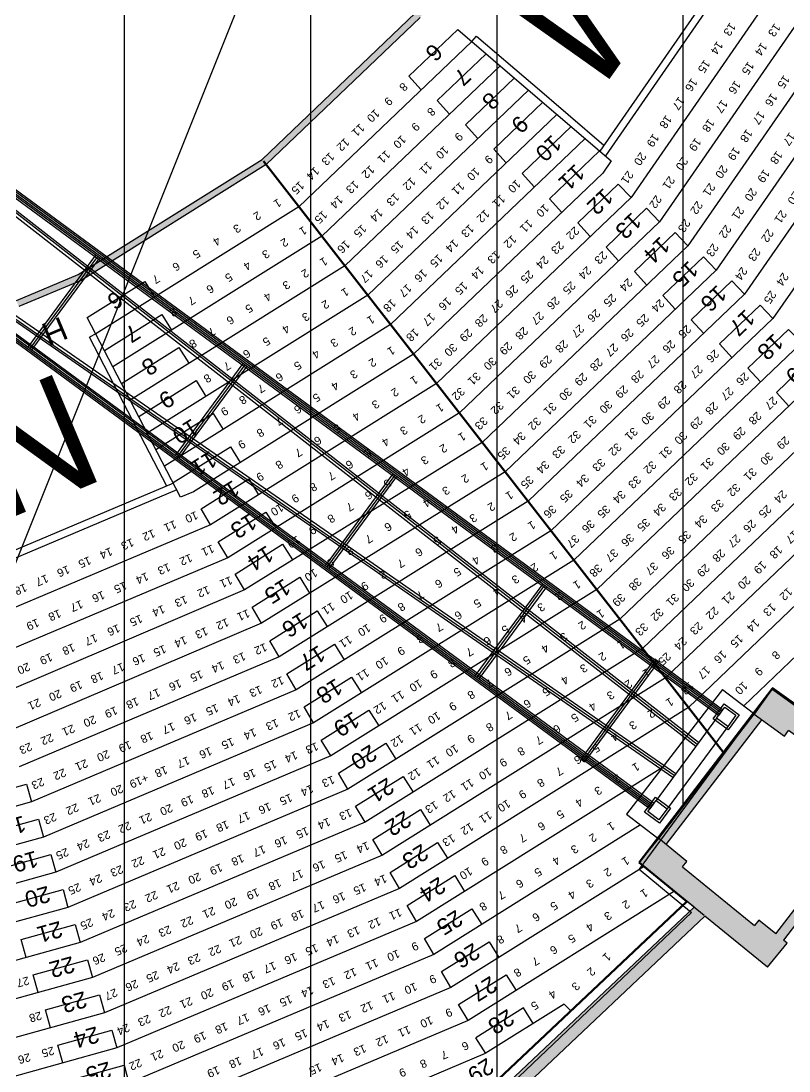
# Model space of a CAD drawing. Header units: millimetres. Extents: x -76108 to 202332, y 27411 to 140378.
# Drawn here: x 146641 to 163195, y 46326 to 68960 of the extents above; entities that cross this region are included whole.
import ezdxf
from ezdxf.enums import TextEntityAlignment as Align

# ---------------------------------------------------------------- set-up
doc = ezdxf.new("R2010")
doc.units = ezdxf.units.MM
doc.header["$LTSCALE"] = 100
for name, color, linetype in [('_insida yttervägg arena', 6, 'CONTINUOUS'), ('A-3311-EA-', 3, 'CONTINUOUS'), ('A-3311-FYLL', 1, 'CONTINUOUS'), ('A-3312-EA-', 7, 'CONTINUOUS'), ('A-3312-FYLL', 7, 'CONTINUOUS'), ('LINFACKVERK', 84, 'CONTINUOUS'), ('LINOR_HÄNG', 40, 'CONTINUOUS'), ('M-RADER', 252, 'CONTINUOUS'), ('M-RADNUMMER', 4, 'CONTINUOUS'), ('M-STOLNUMMER', 7, 'CONTINUOUS'), ('M-TRAPPA', 254, 'CONTINUOUS'), ('N-RADER', 252, 'CONTINUOUS'), ('N-RADNUMMER', 4, 'CONTINUOUS'), ('N-STOLNUMMER', 7, 'CONTINUOUS'), ('N-TRAPPA', 254, 'CONTINUOUS'), ('SEKTIONS_NR', 4, 'CONTINUOUS'), ('U-RADER', 252, 'CONTINUOUS')]:
    doc.layers.add(name, color=color, linetype=linetype)
doc.layers.add('SEKTIONER', color=4, linetype='CONTINUOUS', lineweight=70)
doc.layers.add('SIDEDROP', color=7, linetype='CONTINUOUS', lineweight=30)
doc.styles.add('ARIAL', font='arial.ttf')

# ---------------------------------------------------------------- blocks, each defined once
blk = doc.blocks.new('KAJ')
at = {"layer": 'A-3311-FYLL'}
h = blk.add_hatch(color=256, dxfattribs=at)
h.paths.add_polyline_path([(37328, -13855), (37213, -13775), (36385, -14971), (33086, -18125), (33172, -18236), (36493, -15063)])
h.paths.add_polyline_path([(27790, -21168), (27844, -21297), (29188, -20732), (33172, -18236), (33086, -18125), (29123, -20607)])
at = {"layer": 'A-3311-EA-'}
for p, q in [((33086, -18125), (36385, -14971)), ((36493, -15063), (33172, -18236)), ((29123, -20607), (33086, -18125)), ((33172, -18236), (29188, -20732)), ((27790, -21168), (29123, -20607)), ((29188, -20732), (27844, -21297))]:
    blk.add_line(p, q, dxfattribs=at)

msp = doc.modelspace()

# ---------------------------------------------------------------- hatches: boundary and pattern name
at = {"layer": 'A-3312-FYLL'}
for points in [[(162835.6, 54562.2), (165733.2, 52469.9), (165341.8, 51927.9), (165254.8, 51990.8), (163074, 49148.6), (163157.3, 49080.8), (162735.1, 48562.6), (159964, 50819.8), (160386.2, 51338.1), (160995.1, 50842.2), (160901.3, 50727), (162454.6, 49461.7), (162548.4, 49576.8), (162911.1, 49281.3), (165084.5, 52113.8), (164705.2, 52387.6), (164792.1, 52508), (163187.7, 53666.5), (163100.7, 53546.2), (162444.2, 54020.2)], [(129832.5, 31225.9), (136958.2, 33371), (143973.5, 36584.7), (150660, 40657.6), (157173.2, 45688.8), (161383.9, 49663.2), (161149.3, 49854.3), (157029.5, 45965.7), (150490.4, 40905.6), (143832.5, 36850.1), (136852, 33652.3), (129766.1, 31519.2), (122452.6, 30391.1), (118752.6, 30391.1), (115052.6, 30391.1), (107739.1, 31519.2), (100653.2, 33652.3), (93672.7, 36850.1), (87014.8, 40905.6), (80475.7, 45965.7), (76355.9, 49854.3), (76121.3, 49663.2), (80332, 45688.8), (86845.2, 40657.6), (93531.7, 36584.7), (100547, 33371), (107672.7, 31225.9), (115029.6, 30091.1), (118752.6, 30091.1), (122475.6, 30091.1)]]:
    msp.add_hatch(color=256, dxfattribs=at).paths.add_polyline_path(points)
h = msp.add_hatch(color=256, dxfattribs=at)
h.paths.add_polyline_path([(161923.3, 53012.8), (161796.3, 53175.8), (160386.2, 51338.1), (160541.4, 51211.8)])
h.paths.add_polyline_path([(162606.4, 53903.1), (162444.2, 54020.2), (161796.3, 53175.8), (161923.3, 53012.8)])

# ---------------------------------------------------------------- linework, layer by layer
at = {"layer": '_insida yttervägg arena', "color": 9}
msp.add_lwpolyline([(144135, 131340.6), (150884.1, 127310.9), (157147, 122309.6), (161229.7, 118425.7), (159972.6, 117383.9), (162841.1, 113601.1), (164195.6, 114618.1), (167368.7, 109271.5), (170127, 101958.3), (171790.5, 94651.7), (172663, 87507.3), (172606.7, 80521.3), (171762.4, 73264.4), (170101.6, 66103.1), (167202.6, 58902.4), (164217.1, 53599), (162838, 54583.5), (159967.1, 50673.7), (161092.9, 49745.5), (156927.3, 45779.5), (150671.1, 40929), (144056.7, 36878.6)], dxfattribs=at)
at = {"layer": 'A-3312-EA-'}
for p, q in [((162835.6, 54562.2), (162444.2, 54020.2)), ((162835.6, 54562.2), (164096.7, 53651.6)), ((160386.2, 51338.1), (162444.2, 54020.2)), ((162606.4, 53903.1), (160541.4, 51211.8)), ((162444.2, 54020.2), (163100.7, 53546.2)), ((163100.7, 53546.2), (163187.7, 53666.5)), ((164792.1, 52508), (163187.7, 53666.5)), ((162911.1, 49281.3), (165084.5, 52113.8)), ((165254.8, 51990.8), (163074, 49148.6)), ((159964, 50819.8), (160386.2, 51338.1)), ((160995.1, 50842.2), (160386.2, 51338.1)), ((161149.3, 49854.3), (159964, 50819.8)), ((160901.3, 50727), (160995.1, 50842.2)), ((160901.3, 50727), (162454.6, 49461.7)), ((157029.5, 45965.7), (161149.3, 49854.3)), ((161383.9, 49663.2), (157224.7, 45737.4)), ((162735.1, 48562.6), (161383.9, 49663.2)), ((162548.4, 49576.8), (162454.6, 49461.7)), ((162911.1, 49281.3), (162548.4, 49576.8)), ((163157.3, 49080.8), (163074, 49148.6)), ((162735.1, 48562.6), (163157.3, 49080.8))]:
    msp.add_line(p, q, dxfattribs=at)
at = {"layer": 'LINFACKVERK'}
for p, q in [((161698.6, 54021.2), (77243.8, 116133)), ((161720.6, 54051.1), (77265.8, 116162.9)), ((161742.6, 54081), (77287.8, 116192.8)), ((161764.6, 54110.9), (77309.8, 116222.7)), ((161676.6, 53991.3), (77221.8, 116103.1)), ((160195.4, 51977.3), (75740.7, 114089.1)), ((160217.4, 52007.2), (75762.7, 114119)), ((160239.4, 52037.1), (75784.6, 114148.9)), ((160261.4, 52067), (75806.6, 114178.8)), ((160283.4, 52096.9), (75828.6, 114208.7)), ((161185.7, 53323.8), (138606.4, 70912.1)), ((161215.3, 53364.1), (138650.3, 70971.9)), ((161245, 53404.4), (138672.3, 71001.8)), ((160752.3, 52734.5), (137235.1, 69047.6)), ((160693.1, 52653.9), (137169.2, 68957.9)), ((160722.7, 52694.2), (137191.2, 68987.8)), ((148248.8, 63912.8), (146789.6, 61928.7)), ((148289.1, 63883.2), (146829.9, 61899.1)), ((148329.4, 63853.5), (146870.2, 61869.4)), ((151424.5, 61577.2), (149965.4, 59593.1)), ((151464.8, 61547.6), (150005.6, 59563.5)), ((151505.1, 61517.9), (150045.9, 59533.9)), ((154655, 59201.4), (153195.8, 57217.3)), ((154695.3, 59171.8), (153236.1, 57187.7)), ((154735.5, 59142.1), (153276.3, 57158.1)), ((157885.8, 56825.3), (156426.6, 54841.2)), ((157926, 56795.7), (156466.8, 54811.6)), ((157966.3, 56766.1), (156507.1, 54782)), ((160301, 55212), (158708.2, 53046.3)), ((160341.3, 55182.4), (158748.5, 53016.6)), ((160381.6, 55152.8), (158788.8, 52987)), ((160301, 55212), (160381.6, 55152.8)), ((161764.6, 54110.9), (161676.6, 53991.3)), ((161631.7, 53930.2), (160328.3, 52157.9)), ((161873.4, 53752.5), (160570, 51980.2)), ((158708.2, 53046.3), (158788.8, 52987)), ((160283.4, 52096.9), (160195.4, 51977.3))]:
    msp.add_line(p, q, dxfattribs=at)
for points in [[(161884.1, 53682.6), (161561.8, 53919.6), (161798.8, 54241.8), (162121, 54004.8)], [(161873.4, 53752.5), (161631.7, 53930.2), (161809.5, 54171.9), (162051.1, 53994.2)], [(160402.9, 51668.6), (160080.6, 51905.6), (160317.6, 52227.8), (160639.9, 51990.9)], [(160392.2, 51738.5), (160150.5, 51916.3), (160328.3, 52157.9), (160570, 51980.2)]]:
    msp.add_lwpolyline(points, close=True, dxfattribs=at)
for p in [(161698.6, 54021.2), (161720.6, 54051.1), (161742.6, 54081), (160261.4, 52067), (160217.4, 52007.2), (160239.4, 52037.1)]:
    msp.add_point(p, dxfattribs=at)
at = {"layer": 'LINOR_HÄNG'}
for p, q in [((148865.1, 128284.4), (148865.1, 39915.6)), ((152880.1, 125445.2), (152880.1, 42754.8)), ((156895.1, 122338.3), (156895.1, 45861.7)), ((160910.1, 116179.1), (160910.1, 52020.9))]:
    msp.add_line(p, q, dxfattribs=at)
at = {"layer": 'M-RADER'}
for p, q in [((163171.3, 70042.3), (159791.9, 65156.6)), ((163875.1, 69653.6), (160403.6, 64634.5)), ((164578.9, 69264.8), (161015.2, 64112.5)), ((165282.8, 68876.1), (161626.8, 63590.4)), ((156360.9, 68517), (152632.7, 64953.5)), ((165986.6, 68487.3), (162238.5, 63068.4)), ((156971.3, 67993.8), (153126.5, 64318.8)), ((166690.4, 68098.6), (162850.1, 62546.3)), ((157581.7, 67470.6), (153620.3, 63684.1)), ((158192.1, 66947.4), (154114.1, 63049.4)), ((158800.8, 66425.7), (154607.9, 62414.7)), ((159363.4, 65943.4), (159180.3, 65678.6)), ((159180.3, 65678.6), (155101.7, 61780)), ((159791.9, 65156.6), (155595.5, 61145.3)), ((160403.6, 64634.5), (156089.3, 60510.7)), ((161015.2, 64112.5), (156583.1, 59876)), ((161626.8, 63590.4), (157076.8, 59241.3)), ((162238.5, 63068.4), (157570.6, 58606.6)), ((162850.1, 62546.3), (158064.4, 57971.9)), ((163461.7, 62024.3), (158558.2, 57337.2)), ((164073.4, 61502.2), (159052, 56702.5)), ((164685, 60980.2), (159545.8, 56067.8)), ((165296.6, 60458.1), (160039.6, 55433.1)), ((165908.3, 59936.1), (160533.4, 54798.5)), ((166519.9, 59414), (161027.2, 54163.8)), ((166001.4, 57811.7), (162221.7, 54198.9)), ((161761, 54552.4), (161246.5, 53881.9)), ((161761, 54552.4), (162432.6, 54037.1)), ((162835.6, 54562.2), (164289.7, 53512.2))]:
    msp.add_line(p, q, dxfattribs=at)
at = {"layer": 'M-TRAPPA'}
for p, q in [((156055.7, 68778.6), (157581.7, 67470.6)), ((156360.9, 68517), (156461.7, 68634.7)), ((156461.7, 68634.7), (157670.2, 67598.9)), ((157575.6, 67475.8), (159363.4, 65943.4)), ((157664.3, 67603.9), (159206.9, 66281.6)), ((158029.6, 65130), (159107.4, 66162.8)), ((158297.8, 64835.1), (158029.6, 65130))]:
    msp.add_line(p, q, dxfattribs=at)
for points in [[(162013.4, 70339.2), (159118.3, 66153.5)], [(162149.8, 70263.8), (159236.6, 66052.1)], [(155269.2, 67473), (155000.9, 67767.9), (156055.7, 68778.6)], [(155879.6, 66949.8), (155611.3, 67244.7), (156666.1, 68255.4)], [(156490, 66426.6), (156221.7, 66721.5), (157276.5, 67732.2)], [(157100.4, 65903.4), (156832.2, 66198.3), (157886.9, 67208.9)], [(157710.8, 65380.2), (157442.6, 65675.1), (158497.3, 66685.7)], [(158909.5, 64313), (158641.2, 64607.9), (159515.2, 65445.4), (159791.9, 65156.6)], [(159521.1, 63791), (159252.8, 64085.9), (160126.8, 64923.3), (160403.6, 64634.5)], [(160132.7, 63268.9), (159864.5, 63563.8), (160738.5, 64401.3), (161015.2, 64112.5)], [(160744.4, 62746.9), (160476.1, 63041.8), (161350.1, 63879.2), (161626.8, 63590.4)], [(161356, 62224.8), (161087.7, 62519.8), (161961.7, 63357.2), (162238.5, 63068.4)], [(161967.6, 61702.8), (161699.4, 61997.7), (162573.4, 62835.1), (162850.1, 62546.3)], [(162579.3, 61180.7), (162311, 61475.7), (163185, 62313.1), (163461.7, 62024.3)], [(163190.9, 60658.7), (162922.7, 60953.6), (163796.6, 61791), (164073.4, 61502.2)]]:
    msp.add_lwpolyline(points, dxfattribs=at)
at = {"layer": 'N-RADER'}
for p, q in [((152632.7, 64953.5), (148253.5, 62213.7)), ((153126.5, 64318.8), (148623.2, 61501.7)), ((153620.3, 63684.1), (148993, 60789.7)), ((154114.1, 63049.4), (149362.8, 60077.7)), ((154607.9, 62414.7), (149732.5, 59365.7)), ((155101.7, 61780), (150357.5, 58813.2)), ((155595.5, 61145.3), (150727.2, 58101.2)), ((156089.3, 60510.7), (151097, 57389.2)), ((156583.1, 59876), (151457.5, 56695)), ((157076.8, 59241.3), (151827.9, 55981.7)), ((150357.5, 58813.2), (150080.3, 58696)), ((157570.6, 58606.6), (152204.1, 55257.3)), ((150727.2, 58101.2), (145549, 55911.1)), ((158064.4, 57971.9), (152574.7, 54543.7)), ((151097, 57389.2), (145812.1, 55153.9)), ((158558.2, 57337.2), (152945.3, 53830.1)), ((151457.5, 56695), (146075.1, 54396.7)), ((159052, 56702.5), (153315.9, 53116.5)), ((151827.9, 55981.7), (146338.1, 53639.4)), ((159545.8, 56067.8), (153686.5, 52402.9)), ((152204.1, 55257.3), (146601.2, 52882.2)), ((160039.6, 55433.1), (154057.1, 51689.3)), ((160533.4, 54798.5), (154433.8, 50978.3)), ((159964, 50819.8), (162835.6, 54562.2)), ((152574.7, 54543.7), (146864.2, 52125)), ((161027.2, 54163.8), (154798.1, 50262.4)), ((161246.5, 53881.9), (159695.3, 51860.3)), ((152945.3, 53830.1), (147127.3, 51367.7)), ((153315.9, 53116.5), (147390.3, 50610.5)), ((160471.4, 52871.8), (155168, 49550.2)), ((153686.5, 52402.9), (147653.4, 49853.2)), ((146864.2, 52125), (141178, 50547.4)), ((159695.3, 51860.3), (160367, 51345)), ((154057.1, 51689.3), (147916.4, 49096)), ((159995.7, 51629.9), (155537.9, 48837.9)), ((147127.3, 51367.7), (141351.2, 49765.2)), ((154433.8, 50978.3), (148179.5, 48338.8)), ((160070.8, 50732.9), (155907.8, 48125.6)), ((161365.8, 49677.9), (159964, 50819.8)), ((147390.3, 50610.5), (141524.5, 48983)), ((154798.1, 50262.4), (148442.5, 47581.5)), ((160725.9, 50199.3), (156277.7, 47413.3)), ((147653.4, 49853.2), (141697.7, 48200.9)), ((156933.6, 46150.2), (160992.9, 49981.7)), ((155168, 49550.2), (148705.6, 46824.3)), ((147916.4, 49096), (141871, 47418.7)), ((155537.9, 48837.9), (148968.6, 46067)), ((148179.5, 48338.8), (142044.2, 46636.6)), ((155907.8, 48125.6), (149231.7, 45309.8)), ((158351.7, 47768.4), (156647.6, 46701.1)), ((158351.7, 47768.4), (158491.3, 47620.5)), ((148442.5, 47581.5), (142217.5, 45854.4)), ((156277.7, 47413.3), (149494.7, 44552.6)), ((148705.6, 46824.3), (142390.7, 45072.3)), ((156647.6, 46701.1), (149757.8, 43795.3))]:
    msp.add_line(p, q, dxfattribs=at)
at = {"layer": 'N-TRAPPA'}
for p, q in [((148993, 60789.7), (148068.5, 62569.8)), ((148254.2, 62214.2), (148115.9, 62142.3)), ((148849.7, 60729.4), (148115.9, 62142.3)), ((149781.9, 58934.3), (148849.7, 60729.4)), ((150080.3, 58696), (148993, 60789.7)), ((157469.5, 47687.8), (156444.4, 47044.1)), ((157682.2, 47349), (157469.5, 47687.8)), ((156657.1, 46705.3), (156444.4, 47044.1))]:
    msp.add_line(p, q, dxfattribs=at)
for points in [[(148068.5, 62569.8), (149307.1, 63344.7), (149519.2, 63005.6)], [(148438.2, 61858.1), (149676, 62632.5), (149888.1, 62293.4)], [(148254.2, 62214.2), (148248.4, 62223.4)], [(148808, 61146), (150045.8, 61920.4), (150257.9, 61581.3)], [(149177.7, 60433.9), (150415.6, 61208.3), (150627.7, 60869.2)], [(149547.5, 59721.9), (150785.3, 60496.3), (150997.5, 60157.2)], [(149917.3, 59009.8), (151155.1, 59784.2), (151367.3, 59445.1)], [(150727.2, 58101.2), (150524, 58444.2), (151549.1, 59088), (151761.8, 58749.2)], [(149925.1, 58994.8), (145454.9, 57104.3)], [(149996.8, 58856.9), (145505.9, 56957.5)], [(151097, 57389.2), (150893.8, 57732.2), (151918.9, 58375.9), (152131.6, 58037.2)], [(151457.5, 56695), (151254.4, 57038), (152279.4, 57681.7), (152492.1, 57342.9)], [(151827.9, 55981.7), (151624.8, 56324.7), (152649.8, 56968.4), (152862.6, 56629.7)], [(152204.1, 55257.3), (152001, 55600.3), (153026, 56244), (153238.8, 55905.3)], [(152574.7, 54543.7), (152371.6, 54886.7), (153396.6, 55530.4), (153609.3, 55191.7)], [(152945.3, 53830.1), (152742.1, 54173.1), (153767.2, 54816.8), (153979.9, 54478.1)], [(153315.9, 53116.5), (153112.7, 53459.5), (154137.8, 54103.2), (154350.5, 53764.5)], [(153686.5, 52402.9), (153483.3, 52745.9), (154508.4, 53389.6), (154721.1, 53050.9)], [(154057.1, 51689.3), (153853.9, 52032.3), (154879, 52676), (155091.7, 52337.3)], [(145697.9, 51801.4), (145590.9, 52186.8), (146757.3, 52510.4), (146864.2, 52125)], [(154427.7, 50975.7), (154224.5, 51318.7), (155249.6, 51962.4), (155462.3, 51623.7)], [(145960.9, 51044.1), (145854, 51429.6), (147020.4, 51753.2), (147127.3, 51367.7)], [(154798.1, 50262.4), (154594.9, 50605.5), (155620, 51249.2), (155832.7, 50910.4)], [(146224, 50286.9), (146117, 50672.3), (147283.4, 50995.9), (147390.3, 50610.5)], [(155168, 49550.2), (154964.8, 49893.2), (155989.9, 50536.9), (156202.6, 50198.2)], [(146487, 49529.6), (146380.1, 49915.1), (147546.4, 50238.7), (147653.4, 49853.2)], [(155537.9, 48837.9), (155334.7, 49180.9), (156359.8, 49824.6), (156572.5, 49485.9)], [(146750.1, 48772.4), (146643.1, 49157.8), (147809.5, 49481.4), (147916.4, 49096)], [(155907.8, 48125.6), (155704.6, 48468.6), (156729.7, 49112.3), (156942.4, 48773.6)], [(147013.1, 48015.2), (146906.2, 48400.6), (148072.5, 48724.2), (148179.5, 48338.8)], [(156277.7, 47413.3), (156074.5, 47756.3), (157099.6, 48400.1), (157312.3, 48061.3)], [(147276.2, 47257.9), (147169.2, 47643.4), (148335.6, 47967), (148442.5, 47581.5)], [(147539.2, 46500.7), (147432.3, 46886.1), (148598.6, 47209.7), (148705.6, 46824.3)], [(147802.3, 45743.4), (147695.3, 46128.9), (148861.7, 46452.5), (148968.6, 46067)]]:
    msp.add_lwpolyline(points, dxfattribs=at)
at = {"layer": 'SEKTIONER'}
for p, q in [((151868.8, 65935.4), (161783.7, 53191.4)), ((159964, 50819.8), (162835.6, 54562.2)), ((162835.6, 54562.2), (163933.4, 53769.4)), ((160992.9, 49981.7), (159964, 50819.8))]:
    msp.add_line(p, q, dxfattribs=at)
msp.add_lwpolyline([(160992.9, 49981.7), (156933.6, 46150.2), (150377.3, 41070.9), (143738.6, 37027), (136781.2, 33839.9), (129721.8, 31714.8), (122531, 30605.5)], dxfattribs=at)
at = {"layer": 'SIDEDROP'}
msp.add_line((136958.2, 33371), (167356.8, 109336.2), dxfattribs=at)

# ---------------------------------------------------------------- block references
at = {"layer": 'U-RADER'}
msp.add_blockref('KAJ', (118752.6, 84100), dxfattribs=at)

# ---------------------------------------------------------------- texts
at = {"layer": 'M-RADNUMMER', "style": 'ARIAL'}
for s, p in [('6', (155522.5, 68501.2)), ('7', (156131.2, 67976.4)), ('8', (156744.2, 67455.6)), ('9', (157372, 66949.1)), ('10', (158089.6, 66528.6)), ('11', (158590, 65900.5)), ('12', (159201.7, 65378.5)), ('13', (159813.3, 64856.4)), ('14', (160424.9, 64334.4)), ('15', (161036.6, 63812.3)), ('16', (161648.2, 63290.3)), ('17', (162259.8, 62768.2)), ('18', (162871.5, 62246.2)), ('19', (163483.1, 61724.2))]:
    msp.add_text(s, height=350, rotation=223.7858, dxfattribs=at).set_placement(p)
at = {"layer": 'M-STOLNUMMER', "style": 'ARIAL'}
for s, rotation, p in [('13', 235.32964, (161803.9, 68856.5)), ('13', 235.32964, (162765.3, 68840.2)), ('14', 235.32964, (161528, 68457.6)), ('14', 235.32964, (162480.9, 68429)), ('15', 235.32964, (161252.1, 68058.7)), ('15', 235.32964, (162196.5, 68017.7)), ('16', 235.32964, (160976.2, 67659.8)), ('15', 235.32964, (162966.3, 67724.4)), ('8', 223.70699, (154790.4, 67638.4)), ('16', 235.32964, (161912.1, 67606.5)), ('9', 223.70699, (154465.1, 67327.5)), ('17', 235.32964, (160700.3, 67260.9)), ('17', 235.32964, (161627.6, 67195.3)), ('16', 235.32964, (162698.4, 67337)), ('10', 223.70699, (154139.8, 67016.5)), ('8', 223.70699, (155389.4, 67103)), ('17', 235.32964, (162430.5, 66949.7)), ('18', 235.32964, (160424.4, 66862)), ('18', 235.32964, (161343.2, 66784.1)), ('11', 223.70699, (153814.5, 66705.6)), ('9', 223.70699, (155049.7, 66778.2)), ('9', 223.70699, (155980.9, 66562.8)), ('18', 235.32964, (162162.5, 66562.3)), ('17', 235.32964, (163086.5, 66491.8)), ('12', 223.70699, (153489.2, 66394.6)), ('10', 223.70699, (154709.9, 66453.5)), ('19', 235.32964, (160148.5, 66463.2)), ('19', 235.32964, (161058.8, 66372.9)), ('13', 223.70699, (153163.9, 66083.7)), ('11', 223.70699, (154370.2, 66128.7)), ('10', 223.70699, (155626.6, 66224.2)), ('20', 235.32964, (159872.6, 66064.3)), ('19', 235.32964, (161894.6, 66174.9)), ('18', 235.32964, (162810.6, 66092.9)), ('11', 223.70699, (155272.4, 65885.6)), ('9', 223.70699, (156626.7, 66073.3)), ('20', 235.32964, (160774.4, 65961.6)), ('14', 223.70699, (152838.6, 65772.8)), ('12', 223.70699, (154030.4, 65803.9)), ('10', 223.70699, (156297.8, 65759)), ('21', 235.32964, (159596.7, 65665.4)), ('20', 235.32964, (161626.7, 65787.6)), ('19', 235.32964, (162534.7, 65694.1)), ('15', 223.70699, (152513.3, 65461.8)), ('13', 223.70699, (153690.7, 65479.2)), ('12', 223.70699, (154918.2, 65547.1)), ('11', 223.70699, (155968.9, 65444.6)), ('10', 223.70699, (157181.6, 65496)), ('21', 235.32964, (160489.9, 65550.4)), ('21', 235.32964, (161358.7, 65400.2)), ('14', 223.70699, (153350.9, 65154.4)), ('13', 223.70699, (154564, 65208.5)), ('11', 223.70699, (156845.5, 65174.7)), ('22', 235.32964, (160205.5, 65139.2)), ('20', 235.32964, (162258.8, 65295.2)), ('20', 235.32964, (163183.9, 65226.4)), ('12', 223.70699, (155640, 65130.2)), ('10', 223.70699, (157791.1, 64971.9)), ('22', 235.32964, (161090.8, 65012.8)), ('21', 235.32964, (161982.9, 64896.3)), ('15', 223.70699, (153011.1, 64829.7)), ('14', 223.70699, (154209.8, 64869.9)), ('13', 223.70699, (155311, 64815.8)), ('12', 223.70699, (156509.4, 64853.4)), ('21', 235.32964, (162901.2, 64817.6)), ('15', 223.70699, (153855.6, 64531.3)), ('14', 223.70699, (154982.1, 64501.4)), ('13', 223.70699, (156173.2, 64532.1)), ('11', 223.70699, (157440.5, 64636.8)), ('22', 223.70699, (158440.3, 64485.8)), ('23', 235.32964, (160822.9, 64625.4)), ('22', 235.32964, (161707, 64497.4)), ('12', 223.70699, (157089.9, 64301.6)), ('22', 235.32964, (162618.5, 64408.8)), ('16', 223.70699, (153501.4, 64192.8)), ('15', 223.70699, (154653.2, 64187)), ('14', 223.70699, (155837.1, 64210.8)), ('23', 223.70699, (158111.4, 64171.4)), ('23', 235.32964, (161431.1, 64098.5)), ('23', 235.32964, (162335.8, 64000.1)), ('16', 223.70699, (154324.3, 63872.6)), ('15', 223.70699, (155500.9, 63889.5)), ('13', 223.70699, (156739.3, 63966.5)), ('24', 223.70699, (157782.5, 63857)), ('23', 223.70699, (159044.7, 63956.8)), ('16', 223.70699, (155164.8, 63568.2)), ('14', 223.70699, (156388.7, 63631.4)), ('24', 223.70699, (158703.5, 63630.6)), ('24', 235.32964, (162053, 63591.3)), ('17', 223.70699, (153995.4, 63558.2)), ('25', 223.70699, (157453.6, 63542.6)), ('24', 223.70699, (159588.4, 63370.5)), ('24', 235.32964, (162941.2, 63469.1)), ('17', 223.70699, (154828.7, 63246.9)), ('15', 223.70699, (156038.1, 63296.3)), ('26', 223.70699, (157124.7, 63228.2)), ('25', 223.70699, (158362.3, 63304.5)), ('25', 235.32964, (162673.8, 63082.5)), ('18', 223.70699, (154492.5, 62925.6)), ('16', 223.70699, (155687.5, 62961.2)), ('27', 223.70699, (156795.7, 62913.8)), ('26', 223.70699, (158021.1, 62978.4)), ('25', 223.70699, (159241.4, 63038.8)), ('24', 223.70699, (160277.6, 62922.5)), ('27', 223.70699, (157679.9, 62652.2)), ('26', 223.70699, (158894.4, 62707.2)), ('17', 223.70699, (155336.9, 62626)), ('28', 223.70699, (156466.8, 62599.4)), ('25', 223.70699, (159945.1, 62604.7)), ('18', 223.70699, (154986.3, 62290.9)), ('29', 223.70699, (156137.9, 62285)), ('28', 223.70699, (157338.7, 62326.1)), ('27', 223.70699, (158547.4, 62375.5)), ('26', 223.70699, (159612.5, 62286.8)), ('25', 223.70699, (160852.8, 62365)), ('29', 223.70699, (156997.5, 62000)), ('28', 223.70699, (158200.4, 62043.9)), ('26', 223.70699, (160513.1, 62040.3)), ('30', 223.70699, (155809, 61970.6)), ('27', 223.70699, (159280, 61969)), ('26', 223.70699, (161455, 61834)), ('31', 223.70699, (155480.1, 61656.2)), ('30', 223.70699, (156656.3, 61673.8)), ('29', 223.70699, (157853.5, 61712.2)), ('28', 223.70699, (158947.5, 61651.1)), ('27', 223.70699, (160173.3, 61715.5)), ('31', 223.70699, (156315.1, 61347.7)), ('30', 223.70699, (157506.5, 61380.5)), ('29', 223.70699, (158615, 61333.3)), ('28', 223.70699, (159833.5, 61390.8)), ('27', 223.70699, (161104.4, 61498.9)), ('26', 223.70699, (162099.4, 61343.7)), ('29', 223.70699, (159493.8, 61066)), ('28', 223.70699, (160753.8, 61163.8)), ('32', 223.70699, (155973.9, 61021.5)), ('31', 223.70699, (157159.5, 61048.9)), ('30', 223.70699, (158282.4, 61015.5)), ('27', 223.70699, (161766.9, 61025.8)), ('32', 223.70699, (156812.5, 60717.2)), ('31', 223.70699, (157949.9, 60697.6)), ('30', 223.70699, (159154, 60741.3)), ('29', 223.70699, (160403.2, 60828.6)), ('28', 223.70699, (161434.4, 60708)), ('27', 223.70699, (162712.7, 60823.1)), ('31', 223.70699, (158814.3, 60416.5)), ('30', 223.70699, (160052.6, 60493.5)), ('29', 223.70699, (161101.9, 60390.1)), ('28', 223.70699, (162369.4, 60494.9)), ('33', 223.70699, (156465.5, 60385.5)), ('32', 223.70699, (157617.4, 60379.8)), ('29', 223.70699, (162026, 60166.7)), ('34', 223.70699, (157284.9, 60061.9)), ('32', 223.70699, (158474.5, 60091.7)), ('31', 223.70699, (159702, 60158.4)), ('30', 223.70699, (160769.3, 60072.3)), ('29', 223.70699, (162972.5, 59964.5)), ('35', 223.70699, (156952.3, 59744.1)), ('33', 223.70699, (158134.8, 59767)), ('32', 223.70699, (159351.4, 59823.3)), ('31', 223.70699, (160436.8, 59754.4)), ('30', 223.70699, (161682.6, 59838.5)), ('31', 223.70699, (161339.3, 59510.3)), ('30', 223.70699, (162618.3, 59625.9)), ('34', 223.70699, (157795, 59442.2)), ('33', 223.70699, (159000.8, 59488.2)), ('32', 223.70699, (160104.3, 59436.6)), ('31', 223.70699, (162264.1, 59287.3)), ('35', 223.70699, (157455.3, 59117.5)), ('34', 223.70699, (158650.2, 59153)), ('33', 223.70699, (159771.8, 59118.7)), ('32', 223.70699, (160995.9, 59182.1)), ('35', 223.70699, (158299.6, 58817.9)), ('33', 223.70699, (160652.5, 58853.9)), ('32', 223.70699, (161909.9, 58948.8)), ('24', 223.70699, (162916.9, 58804.7)), ('34', 223.70699, (159439.2, 58800.9)), ('33', 223.70699, (161555.7, 58610.2)), ('36', 223.70699, (157949, 58482.8)), ('35', 223.70699, (159106.7, 58483)), ('34', 223.70699, (160309.2, 58525.7)), ('25', 223.70699, (162584.4, 58486.8)), ('36', 223.70699, (158774.2, 58165.2)), ('35', 223.70699, (159965.8, 58197.4)), ('34', 223.70699, (161201.5, 58271.6)), ('26', 223.70699, (162251.9, 58169)), ('35', 223.70699, (160847.3, 57933)), ('17', 223.70699, (163165, 57935)), ('37', 223.70699, (158441.6, 57847.4)), ('36', 223.70699, (159622.4, 57869.2)), ('27', 223.70699, (161919.4, 57851.1)), ('37', 223.70699, (159279, 57541)), ('36', 223.70699, (160493.1, 57594.5)), ('28', 223.70699, (161586.8, 57533.3)), ('18', 223.70699, (162821.6, 57606.8)), ('37', 223.70699, (160138.8, 57255.9)), ('19', 223.70699, (162478.2, 57278.6)), ('38', 223.70699, (158935.7, 57212.8)), ('29', 223.70699, (161254.3, 57215.4)), ('38', 223.70699, (159784.6, 56917.3)), ('30', 223.70699, (160921.8, 56897.6)), ('20', 223.70699, (162134.8, 56950.4)), ('39', 223.70699, (159430.4, 56578.7)), ('31', 223.70699, (160589.3, 56579.7)), ('21', 223.70699, (161791.5, 56622.2)), ('12', 223.70699, (163037.1, 56706.1)), ('13', 223.70699, (162682.9, 56367.5)), ('32', 223.70699, (160256.7, 56261.9)), ('22', 223.70699, (161448.1, 56294)), ('33', 223.70699, (159924.2, 55944)), ('23', 223.70699, (161104.7, 55965.8)), ('14', 223.70699, (162328.6, 56029)), ('24', 223.70699, (160761.4, 55637.6)), ('15', 223.70699, (161974.4, 55690.4)), ('25', 223.70699, (160418, 55309.3)), ('16', 223.70699, (161620.2, 55351.8)), ('8', 223.70699, (162818.7, 55390.7)), ('17', 223.70699, (161266, 55013.2)), ('9', 223.70699, (162446.4, 55034.8)), ('18', 223.70699, (160911.8, 54674.7)), ('10', 223.70699, (162074.1, 54679))]:
    msp.add_text(s, height=175, rotation=rotation, dxfattribs=at).set_placement(p, align=Align.BOTTOM_CENTER)
at = {"layer": 'N-RADNUMMER', "style": 'ARIAL'}
for s, rotation, p in [('6', 212.04062, (148695.4, 63156.7)), ('7', 212.04062, (149064.3, 62444.5)), ('8', 212.04062, (149434.1, 61732.4)), ('9', 212.04062, (149803.9, 61020.3)), ('10', 212.04062, (150325.7, 60403.4)), ('11', 212.04062, (150722.9, 59708.4)), ('12', 212.04062, (151211.3, 59075.9)), ('13', 212.04062, (151581, 58363.9)), ('14', 212.04062, (151941.6, 57669.7)), ('15', 212.04062, (152312, 56956.4)), ('16', 212.04062, (152688.2, 56232)), ('17', 212.04062, (153058.8, 55518.4)), ('18', 212.04062, (153429.4, 54804.8)), ('19', 212.04062, (153800, 54091.2)), ('20', 212.04062, (154170.5, 53377.6)), ('21', 212.04062, (154541.1, 52664)), ('22', 212.04062, (154911.7, 51950.4)), ('18', 195.51581, (146689.6, 51836.4)), ('23', 212.04062, (155282.1, 51237.1)), ('19', 195.51581, (146952.6, 51079.1)), ('24', 212.04062, (155652, 50524.9)), ('20', 195.51581, (147215.7, 50321.9)), ('25', 212.04062, (156021.9, 49812.6)), ('21', 195.51581, (147478.7, 49564.7)), ('26', 212.04062, (156391.8, 49100.3)), ('22', 195.51581, (147741.8, 48807.4)), ('27', 212.04062, (156761.7, 48388)), ('23', 195.51581, (148004.8, 48050.2)), ('28', 212.04062, (157131.6, 47675.7)), ('24', 195.51581, (148267.9, 47292.9)), ('25', 195.51581, (148530.9, 46535.7)), ('29', 212.04062, (156690.1, 46623.1))]:
    msp.add_text(s, height=350, rotation=rotation, dxfattribs=at).set_placement(p)
at = {"layer": 'N-STOLNUMMER', "style": 'ARIAL'}
for s, rotation, p in [('1', 212.03097, (152097.3, 65149.3)), ('2', 212.03097, (151660.7, 64876.2)), ('3', 212.03097, (151224.1, 64603)), ('1', 212.03097, (152646.8, 64552)), ('4', 212.03097, (150787.5, 64329.9)), ('2', 212.03097, (152246.6, 64301.6)), ('5', 212.03097, (150350.9, 64056.7)), ('3', 212.03097, (151846.5, 64051.3)), ('1', 212.03097, (153093.7, 63888.2)), ('6', 212.03097, (149914.3, 63783.6)), ('4', 212.03097, (151446.4, 63800.9)), ('2', 212.03097, (152691, 63636.3)), ('7', 212.03097, (149477.7, 63510.5)), ('5', 212.03097, (151046.2, 63550.6)), ('6', 212.03097, (150646.1, 63300.3)), ('3', 212.03097, (152288.3, 63384.3)), ('1', 212.03097, (153553.4, 63230.4)), ('7', 212.03097, (150245.9, 63049.9)), ('4', 212.03097, (151885.6, 63132.4)), ('2', 212.03097, (153129.5, 62965.2)), ('8', 212.03097, (149845.8, 62799.6)), ('5', 212.03097, (151483, 62880.5)), ('6', 212.03097, (151080.3, 62628.6)), ('3', 212.03097, (152705.6, 62700)), ('1', 212.03097, (154109.7, 62635.1)), ('7', 212.03097, (150677.6, 62376.6)), ('4', 212.03097, (152281.7, 62434.8)), ('2', 212.03097, (153715.5, 62388.4)), ('8', 212.03097, (150274.9, 62124.7)), ('5', 212.03097, (151857.9, 62169.7)), ('3', 212.03097, (153321.2, 62141.8)), ('6', 212.03097, (151434, 61904.5)), ('4', 212.03097, (152927, 61895.2)), ('1', 212.03097, (154547.3, 61965.4)), ('7', 212.03097, (151010.1, 61639.3)), ('5', 212.03097, (152532.8, 61648.6)), ('2', 212.03097, (154144.6, 61713.5)), ('8', 212.03097, (150586.2, 61374.1)), ('6', 212.03097, (152138.6, 61401.9)), ('3', 212.03097, (153741.9, 61461.5)), ('7', 212.03097, (151744.4, 61155.3)), ('4', 212.03097, (153339.2, 61209.6)), ('1', 212.03097, (155043, 61332.8)), ('5', 212.03097, (152936.6, 60957.7)), ('2', 212.03097, (154627.6, 61072.9)), ('8', 212.03097, (151350.2, 60908.7)), ('6', 212.03097, (152533.9, 60705.7)), ('3', 212.03097, (154212.2, 60813)), ('1', 212.03097, (155599.3, 60737.4)), ('9', 212.03097, (150956, 60662.1)), ('4', 212.03097, (153796.8, 60553.1)), ('2', 212.03097, (155209.3, 60493.5)), ('7', 212.03097, (152131.2, 60453.8)), ('5', 212.03097, (153381.4, 60293.2)), ('3', 212.03097, (154819.3, 60249.5)), ('8', 212.03097, (151728.5, 60201.9)), ('6', 212.03097, (152966, 60033.4)), ('1', 212.03097, (156074.3, 60114.8)), ('9', 212.03097, (151325.8, 59950)), ('4', 212.03097, (154429.4, 60005.5)), ('2', 212.03097, (155671.6, 59862.9)), ('7', 212.03097, (152550.6, 59773.5)), ('5', 212.03097, (154039.4, 59761.6)), ('3', 212.03097, (155268.9, 59610.9)), ('8', 212.03097, (152135.2, 59513.6)), ('6', 212.03097, (153649.4, 59517.6)), ('4', 212.03097, (154866.2, 59359)), ('1', 212.03097, (156559.1, 59473.1)), ('9', 212.03097, (151719.8, 59253.7)), ('7', 212.03097, (153259.4, 59273.6)), ('5', 212.03097, (154463.5, 59107.1)), ('2', 212.03097, (156143.7, 59213.3)), ('8', 212.03097, (152869.5, 59029.6)), ('3', 212.03097, (155728.3, 58953.4)), ('9', 212.03097, (152479.5, 58785.7)), ('6', 212.03097, (154060.8, 58855.2)), ('4', 212.03097, (155312.9, 58693.5)), ('1', 212.03097, (157096.4, 58849.5)), ('10', 212.03097, (152089.5, 58541.7)), ('7', 212.03097, (153658.1, 58603.2)), ('5', 212.03097, (154897.5, 58433.6)), ('2', 212.03097, (156706.4, 58605.5)), ('11', 202.92624, (149804.8, 58199.7)), ('10', 202.92624, (150265.3, 58394.5)), ('8', 212.03097, (153255.5, 58351.3)), ('3', 212.03097, (156316.5, 58361.5)), ('1', 212.03097, (157577.2, 58204.8)), ('12', 202.92624, (149344.3, 58005)), ('9', 212.03097, (152852.8, 58099.4)), ('6', 212.03097, (154482.1, 58173.7)), ('4', 212.03097, (155926.5, 58117.6)), ('13', 202.92624, (148883.8, 57810.2)), ('10', 212.03097, (152450.1, 57847.4)), ('7', 212.03097, (154066.7, 57913.8)), ('5', 212.03097, (155536.5, 57873.6)), ('2', 212.03097, (157176.2, 57954)), ('14', 202.92624, (148423.3, 57615.4)), ('11', 202.92624, (150616.2, 57674.4)), ('8', 212.03097, (153651.3, 57653.9)), ('6', 212.03097, (155146.6, 57629.6)), ('3', 212.03097, (156775.2, 57703.1)), ('1', 212.03097, (158049.5, 57554.9)), ('15', 202.92624, (147962.8, 57420.6)), ('13', 202.92624, (149673.1, 57275.5)), ('12', 202.92624, (150144.6, 57475)), ('9', 212.03097, (153235.9, 57394.1)), ('7', 212.03097, (154756.6, 57385.6)), ('4', 212.03097, (156374.2, 57452.2)), ('2', 212.03097, (157638.3, 57297.7)), ('16', 202.92624, (147502.3, 57225.9)), ('14', 202.92624, (149201.5, 57076.1)), ('10', 212.03097, (152820.5, 57134.2)), ('8', 212.03097, (154366.6, 57141.7)), ('5', 212.03097, (155973.2, 57201.4)), ('18', 202.92624, (146581.3, 56836.3)), ('17', 202.92624, (147041.8, 57031.1)), ('15', 202.92624, (148730, 56876.6)), ('11', 203.107, (151008.9, 56991.9)), ('9', 212.03097, (153976.6, 56897.7)), ('6', 212.03097, (155572.2, 56950.5)), ('3', 212.03097, (157227.2, 57040.4)), ('1', 212.03097, (158551.5, 56923.5)), ('16', 202.92624, (148258.4, 56677.2)), ('12', 203.107, (150524.2, 56785.1)), ('10', 212.03097, (153586.7, 56653.7)), ('7', 212.03097, (155171.2, 56699.6)), ('4', 212.03097, (156816, 56783.2)), ('2', 212.03097, (158165.8, 56682.2)), ('17', 202.92624, (147786.9, 56477.7)), ('14', 203.107, (149554.7, 56371.5)), ('13', 203.107, (150039.4, 56578.3)), ('11', 212.03097, (153196.7, 56409.7)), ('8', 212.03097, (154770.3, 56448.8)), ('5', 212.03097, (156404.9, 56526)), ('3', 212.03097, (157780, 56440.9)), ('18', 202.92624, (147315.3, 56278.3)), ('15', 203.107, (149070, 56164.6)), ('11', 203.09214, (151383, 56280.4)), ('9', 212.03097, (154369.3, 56197.9)), ('6', 212.03097, (155993.7, 56268.7)), ('4', 212.03097, (157394.3, 56199.5)), ('1', 212.03097, (159062, 56297.4)), ('19', 202.92624, (146843.8, 56078.8)), ('16', 203.107, (148585.3, 55957.8)), ('12', 203.09214, (150932.3, 56088.2)), ('10', 212.03097, (153968.3, 55947)), ('7', 212.03097, (155582.5, 56011.5)), ('5', 212.03097, (157008.6, 55958.2)), ('2', 212.03097, (158663.5, 56048.1)), ('17', 203.107, (148100.6, 55751)), ('14', 203.09214, (150030.8, 55703.9)), ('13', 203.09214, (150481.5, 55896)), ('11', 212.03097, (153567.3, 55696.2)), ('8', 212.03097, (155171.4, 55754.3)), ('6', 212.03097, (156622.8, 55716.9)), ('3', 212.03097, (158265.1, 55798.9)), ('18', 203.107, (147615.8, 55544.2)), ('15', 203.09214, (149580.1, 55511.7)), ('12', 202.92624, (151755.3, 55550.7)), ('9', 212.03097, (154760.2, 55497)), ('4', 212.03097, (157866.6, 55549.6)), ('1', 212.03097, (159507.2, 55630.5)), ('19', 203.107, (147131.1, 55337.4)), ('16', 203.09214, (149129.3, 55319.5)), ('13', 202.92624, (151294.8, 55356)), ('10', 212.03097, (154349, 55239.8)), ('7', 212.03097, (156237.1, 55475.6)), ('5', 212.03097, (157468.2, 55300.3)), ('2', 212.03097, (159101.9, 55377)), ('20', 203.107, (146646.4, 55130.5)), ('17', 203.09214, (148678.6, 55127.3)), ('14', 202.92624, (150834.3, 55161.2)), ('8', 212.03097, (155851.4, 55234.3)), ('6', 212.03097, (157069.7, 55051)), ('3', 212.03097, (158696.7, 55123.5)), ('1', 212.03097, (160049, 55024)), ('18', 203.09214, (148227.9, 54935.1)), ('15', 202.92624, (150373.8, 54966.4)), ('12', 202.92624, (152119.7, 54836.3)), ('11', 212.03097, (153937.9, 54982.6)), ('9', 212.03097, (155465.6, 54992.9)), ('4', 212.03097, (158291.5, 54869.9)), ('20', 203.09214, (147326.4, 54550.8)), ('19', 203.09214, (147777.1, 54742.9)), ('17', 202.92624, (149452.8, 54576.9)), ('16', 202.92624, (149913.3, 54771.6)), ('13', 202.92624, (151650, 54637.7)), ('10', 212.03097, (155079.9, 54751.6)), ('7', 212.03097, (156671.3, 54801.8)), ('5', 212.03097, (157886.2, 54616.4)), ('2', 212.03097, (159663.3, 54782.7)), ('21', 203.09214, (146875.6, 54358.6)), ('18', 202.92624, (148992.3, 54382.1)), ('14', 202.92624, (151180.3, 54439)), ('11', 212.03097, (154694.2, 54510.3)), ('8', 212.03097, (156272.8, 54552.5)), ('6', 212.03097, (157481, 54362.9)), ('3', 212.03097, (159277.5, 54541.4)), ('1', 212.03097, (160551.7, 54393.5)), ('19', 202.92624, (148531.8, 54187.3)), ('15', 202.92624, (150710.5, 54240.3)), ('12', 202.92624, (152484, 54121.9)), ('12', 212.03097, (154308.5, 54269)), ('9', 212.03097, (155874.4, 54303.2)), ('4', 212.03097, (158891.8, 54300.1)), ('2', 212.03097, (160154.9, 54145.3)), ('20', 202.92624, (148071.3, 53992.5)), ('16', 202.92624, (150240.8, 54041.7)), ('13', 202.92624, (152005.1, 53919.4)), ('10', 212.03097, (155475.9, 54053.9)), ('7', 212.03097, (157075.8, 54109.4)), ('5', 212.03097, (158506.1, 54058.7)), ('21', 202.92624, (147610.8, 53797.8)), ('17', 202.92624, (149771.1, 53843)), ('14', 202.92624, (151526.2, 53716.8)), ('11', 212.03097, (155077.5, 53804.6)), ('8', 212.03097, (156670.6, 53855.8)), ('6', 212.03097, (158120.3, 53817.4)), ('3', 212.03097, (159758.1, 53897.1)), ('22', 202.92624, (147150.3, 53603)), ('19', 202.92624, (148831.7, 53445.7)), ('18', 202.92624, (149301.4, 53644.3)), ('15', 202.92624, (151047.3, 53514.3)), ('12', 212.03097, (154679, 53555.4)), ('9', 212.03097, (156265.3, 53602.3)), ('7', 212.03097, (157734.6, 53576.1)), ('4', 212.03097, (159361.4, 53648.9)), ('23', 202.92624, (146689.8, 53408.2)), ('20', 202.92624, (148362, 53247)), ('16', 202.92624, (150568.4, 53311.7)), ('14', 202.92624, (152412.8, 53223.3)), ('13', 202.92624, (152861.3, 53413)), ('10', 212.03097, (155860.1, 53348.8)), ('8', 212.03097, (157348.9, 53334.8)), ('5', 212.03097, (158964.6, 53400.7)), ('21', 202.92624, (147892.3, 53048.3)), ('17', 202.92624, (150089.4, 53109.1)), ('15', 202.92624, (151964.2, 53033.6)), ('11', 212.03097, (155454.9, 53095.3)), ('9', 212.03097, (156963.2, 53093.4)), ('6', 212.03097, (158567.9, 53152.4)), ('1', 212.03097, (159822.9, 52993.9)), ('22', 202.92624, (147422.6, 52849.7)), ('18', 202.92624, (149610.5, 52906.6)), ('16', 202.92624, (151515.7, 52843.9)), ('12', 212.03097, (155049.6, 52841.8)), ('10', 212.03097, (156577.4, 52852.1)), ('7', 212.03097, (158171.1, 52904.2)), ('23', 202.92624, (146952.8, 52651)), ('+19', 202.92624, (149131.6, 52704)), ('17', 202.92624, (151067.2, 52654.2)), ('13', 202.92624, (153212.8, 52693.2)), ('11', 212.03097, (156191.7, 52610.8)), ('8', 212.03097, (157774.4, 52656)), ('2', 212.03097, (159415.9, 52739.3)), ('21', 202.92624, (148173.7, 52298.9)), ('20', 202.92624, (148652.7, 52501.4)), ('18', 202.92624, (150618.6, 52464.5)), ('15', 202.92624, (152301, 52307.5)), ('14', 202.92624, (152756.9, 52500.3)), ('12', 212.03097, (155806, 52369.5)), ('9', 212.03097, (157377.6, 52407.8)), ('3', 212.03097, (159009, 52484.7)), ('22', 202.92624, (147694.8, 52096.3)), ('20', 202.92624, (149721.6, 52085.1)), ('19', 202.92624, (150170.1, 52274.8)), ('16', 202.92624, (151845.1, 52114.7)), ('13', 212.03097, (155420.2, 52128.2)), ('10', 212.03097, (156980.9, 52159.6)), ('4', 212.03097, (158602.1, 52230.1)), ('23', 202.92624, (147215.9, 51893.7)), ('21', 202.92624, (149273.1, 51895.3)), ('17', 202.92624, (151389.2, 51921.9)), ('13', 202.92624, (153586.3, 51982.7)), ('11', 212.03097, (156584.1, 51911.4)), ('5', 212.03097, (158195.2, 51975.6)), ('22', 202.92624, (148824.5, 51705.6)), ('18', 202.92624, (150933.3, 51729)), ('14', 202.92624, (153121.2, 51786)), ('12', 212.03097, (156187.4, 51663.1)), ('6', 212.03097, (157788.2, 51721)), ('1', 212.03097, (159289.9, 51716.7)), ('23', 202.92624, (148376, 51515.9)), ('19', 202.92624, (150477.4, 51536.2)), ('16', 202.92624, (152191, 51392.5)), ('15', 202.92624, (152656.1, 51589.2)), ('13', 212.03097, (155790.6, 51414.9)), ('7', 212.03097, (157381.3, 51466.4)), ('2', 212.03097, (158895.7, 51470.1)), ('24', 202.92624, (147927.5, 51326.2)), ('20', 202.92624, (150021.5, 51343.4)), ('17', 202.92624, (151725.9, 51195.8)), ('14', 202.92624, (153959.9, 51272.2)), ('8', 212.03097, (156974.4, 51211.8)), ('3', 212.03097, (158501.5, 51223.5)), ('25', 202.92624, (147478.9, 51136.5)), ('22', 202.92624, (149109.7, 50957.7)), ('21', 202.92624, (149565.6, 51150.6)), ('18', 202.92624, (151260.8, 50999.1)), ('15', 202.92624, (153485.6, 51071.6)), ('9', 212.03097, (156567.5, 50957.2)), ('4', 212.03097, (158107.3, 50976.9)), ('1', 212.03097, (159600.5, 50967.3)), ('23', 202.92624, (148653.8, 50764.9)), ('19', 202.92624, (150795.7, 50802.4)), ('16', 202.92624, (153011.3, 50871)), ('10', 212.03097, (156160.5, 50702.6)), ('5', 212.03097, (157713.1, 50730.2)), ('2', 212.03097, (159214.7, 50726)), ('24', 202.92624, (148197.9, 50572.1)), ('20', 202.92624, (150330.6, 50605.6)), ('17', 202.92624, (152536.9, 50670.3)), ('14', 202.92624, (154338.1, 50563.6)), ('25', 202.92624, (147742, 50379.3)), ('21', 202.92624, (149865.5, 50408.9)), ('19', 202.92624, (151588.3, 50269.1)), ('18', 202.92624, (152062.6, 50469.7)), ('15', 202.92624, (153891.4, 50374.7)), ('6', 212.03097, (157318.8, 50483.6)), ('3', 212.03097, (158829, 50484.7)), ('1', 212.03097, (160000, 50273.6)), ('22', 202.92624, (149400.4, 50212.2)), ('20', 202.92624, (151114, 50068.5)), ('16', 202.92624, (153444.7, 50185.8)), ('7', 212.03097, (156924.6, 50237)), ('4', 212.03097, (158443.3, 50243.4)), ('24', 202.92624, (148470.1, 49818.7)), ('23', 202.92624, (148935.2, 50015.5)), ('21', 202.92624, (150639.7, 49867.9)), ('18', 202.92624, (152551.3, 49807.9)), ('17', 202.92624, (152998, 49996.8)), ('11', 202.92624, (154661, 49831.7)), ('8', 212.03097, (156530.4, 49990.4)), ('5', 212.03097, (158057.5, 50002.1)), ('2', 212.03097, (159610.1, 50029.7)), ('25', 202.92624, (148005, 49622)), ('22', 202.92624, (150165.4, 49667.3)), ('19', 202.92624, (152104.6, 49619)), ('12', 202.92624, (154209.7, 49640.8)), ('6', 212.03097, (157671.8, 49760.7)), ('3', 212.03097, (159220.1, 49785.7)), ('23', 202.92624, (149691, 49466.6)), ('20', 202.92624, (151657.9, 49430.1)), ('13', 202.92624, (153758.4, 49450)), ('7', 212.03097, (157286.1, 49519.4)), ('4', 212.03097, (158830.1, 49541.7)), ('24', 202.92624, (149216.7, 49266)), ('21', 202.92624, (151211.3, 49241.1)), ('14', 202.92624, (153307.1, 49259.1)), ('8', 212.03097, (156900.3, 49278.1)), ('5', 212.03097, (158440.1, 49297.7)), ('25', 202.92624, (148742.4, 49065.4)), ('22', 202.92624, (150764.6, 49052.2)), ('15', 202.92624, (152855.8, 49068.2)), ('10', 202.92624, (154616.4, 48944.4)), ('9', 202.92624, (155079.7, 49140.3)), ('6', 212.03097, (158050.2, 49053.8)), ('26', 202.92624, (148268.1, 48864.8)), ('24', 202.92624, (149871.2, 48674.3)), ('23', 202.92624, (150317.9, 48863.3)), ('17', 202.92624, (151953.2, 48686.5)), ('16', 202.92624, (152404.5, 48877.3)), ('11', 202.92624, (154153.2, 48748.4)), ('7', 212.03097, (157660.2, 48809.8)), ('1', 223.34628, (159173.5, 48883.2)), ('25', 202.92624, (149424.5, 48485.4)), ('18', 202.92624, (151501.9, 48495.6)), ('12', 202.92624, (153689.9, 48552.5)), ('8', 212.03097, (157270.2, 48565.8)), ('2', 223.34628, (158839, 48567.4)), ('27', 195.50621, (146646.9, 48380.5)), ('26', 202.92624, (148977.8, 48296.5)), ('19', 202.92624, (151050.6, 48304.7)), ('13', 202.92624, (153226.6, 48356.5)), ('10', 202.92624, (154990, 48233.9)), ('9', 202.92624, (155462.5, 48433.7)), ('3', 223.34628, (158504.4, 48251.7)), ('27', 202.92624, (148531.1, 48107.6)), ('20', 202.92624, (150599.3, 48113.8)), ('14', 202.92624, (152763.4, 48160.6)), ('11', 202.92624, (154517.5, 48034)), ('4', 212.03097, (158025.9, 48094.9)), ('21', 202.92624, (150148.1, 47922.9)), ('16', 202.92624, (151836.8, 47768.7)), ('15', 202.92624, (152300.1, 47964.7)), ('12', 202.92624, (154045, 47834.2)), ('5', 212.03097, (157640.1, 47853.5)), ('28', 195.50621, (146916.5, 47625.1)), ('23', 202.92624, (149245.5, 47541.2)), ('22', 202.92624, (149696.8, 47732.1)), ('17', 202.92624, (151373.6, 47572.8)), ('13', 202.92624, (153572.6, 47634.4)), ('9', 202.92624, (155809.3, 47711.9)), ('24', 202.92624, (148794.2, 47350.3)), ('18', 202.92624, (150910.3, 47376.8)), ('14', 202.92624, (153100.1, 47434.5)), ('10', 202.92624, (155330.4, 47509.4)), ('19', 202.92624, (150447, 47180.9)), ('15', 202.92624, (152627.6, 47234.7)), ('12', 202.92624, (154372.6, 47104.2)), ('11', 202.92624, (154851.5, 47306.8)), ('20', 202.92624, (149983.8, 46985)), ('16', 202.92624, (152155.1, 47034.9)), ('13', 202.92624, (153893.6, 46901.7)), ('6', 202.92624, (156164.5, 46993.6)), ('26', 195.50621, (146675.4, 46728)), ('25', 195.50621, (147186.1, 46869.7)), ('21', 202.92624, (149520.5, 46789)), ('18', 202.92624, (151210.2, 46635.2)), ('17', 202.92624, (151682.7, 46835)), ('14', 202.92624, (153414.7, 46699.1)), ('7', 202.92624, (155713.2, 46802.8)), ('22', 202.92624, (149057.2, 46593.1)), ('19', 202.92624, (150737.7, 46435.3)), ('15', 202.92624, (152935.8, 46496.5)), ('8', 202.92624, (155261.9, 46611.9)), ('9', 202.92624, (154810.6, 46421))]:
    msp.add_text(s, height=175, rotation=rotation, dxfattribs=at).set_placement(p, align=Align.BOTTOM_CENTER)
at = {"layer": 'SEKTIONS_NR', "style": 'ARIAL'}
for s, height, rotation, p in [('M', 2500, 234.69737, (158800.4, 71294.2)), ('H', 500, 202.80917, (147504.2, 62596.9)), ('N', 2500, 202.80917, (147570.8, 61440.7))]:
    msp.add_text(s, height=height, rotation=rotation, dxfattribs=at).set_placement(p)

doc.saveas('drawing.dxf')
